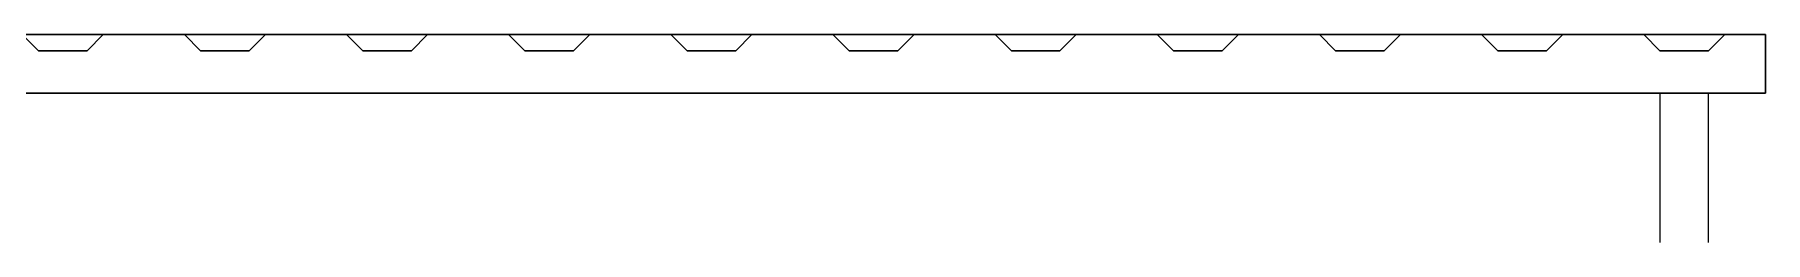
# Model space of a CAD drawing. Header units: millimetres. Extents: x -249154 to 415037, y -45458 to 354837.
# Drawn here: x 46113 to 46646, y 79542 to 79606 of the extents above; entities that cross this region are included whole.
import ezdxf

# ---------------------------------------------------------------- set-up
doc = ezdxf.new("R2010")
doc.units = ezdxf.units.MM
doc.layers.add('M-EQPM-1', color=7, linetype='Continuous', lineweight=9, true_color=0xb2b2b2)

# ---------------------------------------------------------------- blocks, each defined once
blk = doc.blocks.new('radiator_prado_classic_z_tip_30_po exemplyaru - Classic Z Тип 30-500-V219-Объем проектирования 1 этажа')
at = {"layer": 'M-EQPM-1'}
for p, q in [((1600, 228), (0, 228)), ((1062.5, 228), (1087.5, 228)), ((1087.5, 228), (1062.5, 228)), ((1062.5, 228), (1087.5, 228)), ((1062.5, 228), (1067.5, 223)), ((1062.5, 228), (1067.5, 223)), ((1082.5, 223), (1087.5, 228)), ((1087.5, 228), (1082.5, 223)), ((1087.5, 228), (1112.5, 228)), ((1137.5, 228), (1112.5, 228)), ((1112.5, 228), (1137.5, 228)), ((1112.5, 228), (1117.5, 223)), ((1112.5, 228), (1117.5, 223)), ((1114.44, 228), (1137.5, 228)), ((1132.5, 223), (1137.5, 228)), ((1137.5, 228), (1132.5, 223)), ((1137.5, 228), (1162.5, 228)), ((1162.5, 228), (1187.5, 228)), ((1187.5, 228), (1162.5, 228)), ((1162.5, 228), (1187.5, 228)), ((1162.5, 228), (1167.5, 223)), ((1162.5, 228), (1167.5, 223)), ((1182.5, 223), (1187.5, 228)), ((1187.5, 228), (1182.5, 223)), ((1187.5, 228), (1212.5, 228)), ((1212.5, 228), (1237.5, 228)), ((1237.5, 228), (1212.5, 228)), ((1212.5, 228), (1237.5, 228)), ((1212.5, 228), (1217.5, 223)), ((1212.5, 228), (1217.5, 223)), ((1232.5, 223), (1237.5, 228)), ((1237.5, 228), (1232.5, 223)), ((1237.5, 228), (1262.5, 228)), ((1262.5, 228), (1287.5, 228)), ((1287.5, 228), (1262.5, 228)), ((1262.5, 228), (1287.5, 228)), ((1262.5, 228), (1267.5, 223)), ((1262.5, 228), (1267.5, 223)), ((1282.5, 223), (1287.5, 228)), ((1287.5, 228), (1282.5, 223)), ((1287.5, 228), (1312.5, 228)), ((1312.5, 228), (1337.5, 228)), ((1337.5, 228), (1312.5, 228)), ((1312.5, 228), (1337.5, 228)), ((1312.5, 228), (1317.5, 223)), ((1312.5, 228), (1317.5, 223)), ((1332.5, 223), (1337.5, 228)), ((1337.5, 228), (1332.5, 223)), ((1337.5, 228), (1362.5, 228)), ((1362.5, 228), (1387.5, 228)), ((1387.5, 228), (1362.5, 228)), ((1362.5, 228), (1387.5, 228)), ((1362.5, 228), (1367.5, 223)), ((1362.5, 228), (1367.5, 223)), ((1382.5, 223), (1387.5, 228)), ((1387.5, 228), (1382.5, 223)), ((1387.5, 228), (1412.5, 228)), ((1412.5, 228), (1437.5, 228)), ((1437.5, 228), (1412.5, 228)), ((1412.5, 228), (1437.5, 228)), ((1412.5, 228), (1417.5, 223)), ((1412.5, 228), (1417.5, 223)), ((1432.5, 223), (1437.5, 228)), ((1437.5, 228), (1432.5, 223)), ((1437.5, 228), (1462.5, 228)), ((1462.5, 228), (1487.5, 228)), ((1487.5, 228), (1462.5, 228)), ((1462.5, 228), (1487.5, 228)), ((1462.5, 228), (1467.5, 223)), ((1462.5, 228), (1467.5, 223)), ((1482.5, 223), (1487.5, 228)), ((1487.5, 228), (1482.5, 223)), ((1487.5, 228), (1512.5, 228)), ((1512.5, 228), (1537.5, 228)), ((1537.5, 228), (1512.5, 228)), ((1512.5, 228), (1537.5, 228)), ((1512.5, 228), (1517.5, 223)), ((1512.5, 228), (1517.5, 223)), ((1532.5, 223), (1537.5, 228)), ((1537.5, 228), (1532.5, 223)), ((1537.5, 228), (1562.5, 228)), ((1562.5, 228), (1587.5, 228)), ((1587.5, 228), (1562.5, 228)), ((1562.5, 228), (1587.5, 228)), ((1562.5, 228), (1567.5, 223)), ((1562.5, 228), (1567.5, 223)), ((1582.5, 223), (1587.5, 228)), ((1587.5, 228), (1582.5, 223)), ((1587.5, 228), (1600, 228)), ((1600, 210), (1600, 228)), ((1600, 228), (1600, 210)), ((1082.5, 223), (1067.5, 223)), ((1067.5, 223), (1082.5, 223)), ((1132.5, 223), (1117.5, 223)), ((1117.5, 223), (1132.5, 223)), ((1182.5, 223), (1167.5, 223)), ((1167.5, 223), (1182.5, 223)), ((1232.5, 223), (1217.5, 223)), ((1217.5, 223), (1232.5, 223)), ((1282.5, 223), (1267.5, 223)), ((1267.5, 223), (1282.5, 223)), ((1332.5, 223), (1317.5, 223)), ((1317.5, 223), (1332.5, 223)), ((1382.5, 223), (1367.5, 223)), ((1367.5, 223), (1382.5, 223)), ((1432.5, 223), (1417.5, 223)), ((1417.5, 223), (1432.5, 223)), ((1482.5, 223), (1467.5, 223)), ((1467.5, 223), (1482.5, 223)), ((1532.5, 223), (1517.5, 223)), ((1517.5, 223), (1532.5, 223)), ((1582.5, 223), (1567.5, 223)), ((1567.5, 223), (1582.5, 223)), ((0, 210), (1600, 210)), ((1567.76, 210), (32.24, 210)), ((1567.5, 210), (1567.5, 164)), ((1567.5, 210), (1567.5, 164)), ((1567.76, 210), (1567.5, 210)), ((1567.5, 210), (1582.5, 210)), ((1567.76, 210), (1567.5, 210)), ((1567.5, 210), (1567.76, 210)), ((1582.24, 210), (1567.76, 210)), ((1582.24, 210), (1567.76, 210)), ((1567.76, 210), (1582.24, 210)), ((1582.5, 210), (1582.24, 210)), ((1582.5, 210), (1582.24, 210)), ((1582.24, 210), (1582.5, 210)), ((1600, 210), (1582.24, 210)), ((1582.5, 164), (1582.5, 210)), ((1582.5, 164), (1582.5, 210))]:
    blk.add_line(p, q, dxfattribs=at)
blk = doc.blocks.new('1floor')
at = {"layer": 'M-EQPM-1'}
blk.add_blockref('radiator_prado_classic_z_tip_30_po exemplyaru - Classic Z Тип 30-500-V219-Объем проектирования 1 этажа', (44981.68, 191.7), dxfattribs=at)

msp = doc.modelspace()

# ---------------------------------------------------------------- block references
msp.add_blockref('1floor', (64.7, 79186.05))

doc.saveas('drawing.dxf')
